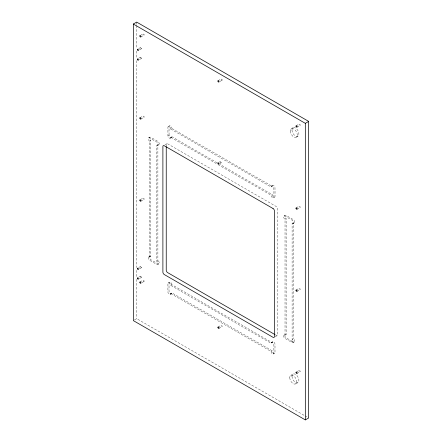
<?xml version="1.0" encoding="UTF-8"?>
<svg xmlns="http://www.w3.org/2000/svg" width="442" height="442" viewBox="0 0 442 442"><rect width="100%" height="100%" fill="white"/><g stroke="black" fill="none" stroke-linecap="round" stroke-linejoin="round"><path stroke-width="0.33" stroke-dasharray="2.21 1.66" d="M140.573 35.294L143.363 33.686M140.805 36.984L144.153 35.051M138.622 48.592L140.854 47.305M139.412 49.957L141.644 48.67M138.622 58.25L140.854 56.957M139.412 59.615L141.644 58.327M140.015 117.727L143.363 115.793M140.805 119.091L144.153 117.158M218.094 80.693L221.442 78.764M220 81.416L222.232 80.129M148.689 137.854L149.805 137.213M168.319 126.522L169.435 125.876M149.678 257.089L149.678 141.175L150.794 140.528A1.972 1.138 60 0 1 149.396 138.114A1.972 1.138 60 0 1 150.794 137.307L157.877 141.396A1.972 1.138 60 0 1 159.269 143.816A1.972 1.138 60 0 1 157.877 144.617L156.761 145.263L156.761 261.178A1.972 1.138 60 0 1 158.153 263.592A1.972 1.138 60 0 1 156.761 264.399L149.678 260.31A1.972 1.138 60 0 1 148.28 257.896A1.972 1.138 60 0 1 149.678 257.089L150.794 256.448L150.794 140.528M217.265 162.871L171.85 136.65L170.734 137.296A1.972 1.138 60 0 1 169.341 138.097A1.972 1.138 60 0 1 167.949 135.683L167.91 127.423A1.972 1.138 60 0 1 169.308 126.616A1.972 1.138 60 0 1 170.7 129.031L171.816 128.39L272.206 186.347A1.972 1.138 60 0 1 273.598 185.541A1.972 1.138 60 0 1 274.99 187.955L274.99 189.403A1.972 1.138 60 0 1 275.029 189.778L275.029 196.22A1.972 1.138 60 0 1 273.631 197.022A1.972 1.138 60 0 1 272.239 194.607L219.657 164.247M167.91 135.6L169.065 135.042A1.972 1.138 60 0 0 170.457 137.456A1.972 1.138 60 0 0 171.85 136.65M157.744 145.357L158.86 144.716M170.33 138.197L171.441 137.55M164.977 144.683L166.651 143.716M140.573 199.513L143.363 197.9M140.805 201.198L144.153 199.27M219.21 162.159L220.326 161.518M220 163.523L221.116 162.883M296.173 125.771L299.521 123.843M291.256 128.694L292.93 127.732M296.963 127.141L300.311 125.208M296.306 137.164L297.98 136.197M148.689 256.995L149.805 256.349M271.498 186.088L272.615 185.447M170.7 129.031L271.09 186.994L272.206 186.347M138.622 267.543L140.854 266.255M139.412 268.907L141.644 267.62M156.761 261.178L157.877 260.537L157.877 144.617M217.939 164.551L271.123 195.253L272.239 194.607M157.744 264.498L158.86 263.852M273.504 197.767L274.62 197.121M138.622 277.2L140.854 275.913M139.412 278.57L141.644 277.283M140.015 281.941L143.363 280.007M141.921 282.665L144.153 281.377M296.173 207.884L299.521 205.95M168.319 282.814L169.435 282.173M284.046 216L285.162 215.359M296.963 209.248L300.311 207.315M170.7 285.328L171.816 284.687L272.206 342.644A1.972 1.138 60 0 1 273.598 341.837A1.972 1.138 60 0 1 274.99 344.252L274.99 352.434A1.972 1.138 60 0 1 273.598 353.235A1.972 1.138 60 0 1 272.206 350.821L171.816 292.864L170.7 293.51A1.972 1.138 60 0 1 169.308 294.311A1.972 1.138 60 0 1 167.91 291.897L167.91 283.72A1.972 1.138 60 0 1 169.308 282.913A1.972 1.138 60 0 1 170.7 285.328L271.09 343.285L272.206 342.644M285.029 335.235L285.029 219.32L286.145 218.674A1.972 1.138 60 0 1 284.753 216.26A1.972 1.138 60 0 1 286.145 215.453L293.228 219.547A1.972 1.138 60 0 1 294.626 221.961A1.972 1.138 60 0 1 293.228 222.762L292.112 223.409L292.112 339.329A1.972 1.138 60 0 1 293.455 342.163A1.972 1.138 60 0 1 291.361 341.859A1.972 1.138 60 0 1 290.609 341.677L285.029 338.456A1.972 1.138 60 0 1 283.637 336.042A1.972 1.138 60 0 1 285.029 335.235L286.145 334.594L286.145 218.674M170.292 294.411L171.408 293.764M293.101 223.508L294.217 222.862M134.445 319.953L136.677 318.665L304.488 415.552M218.094 327.019L221.442 325.085M218.884 328.384L222.232 326.456M296.173 289.991L299.521 288.057M296.963 291.355L300.311 289.427M275.139 336.782L277.372 335.495M271.498 342.384L272.615 341.738M284.046 335.141L285.162 334.495M170.7 293.51L271.09 351.467L272.206 350.821M292.112 339.329L293.228 338.683L293.228 222.762M291.361 341.859L292.477 341.213A1.972 1.138 60 0 0 294.565 341.517A1.972 1.138 60 0 0 293.228 338.683M273.471 353.976L274.587 353.335M292.974 342.699L294.09 342.053M296.731 371.777L299.521 370.164M290.698 375.407L292.991 374.081M296.963 373.462L300.311 371.534M295.748 383.871L297.919 382.623M169.065 134.976L169.026 126.782A1.972 1.138 60 0 1 170.424 125.976A1.972 1.138 60 0 1 171.816 128.39M170.734 137.296L217.342 164.203M275.189 334.71L276.388 335.401A1.972 1.138 60 0 0 277.78 334.594L277.78 209.016A1.972 1.138 60 0 0 276.388 206.602L167.634 143.81A1.972 1.138 60 0 0 166.242 144.617L166.242 145.998M305.091 415.9L307.477 417.281M136.677 22.1L136.677 24.857M136.677 25.548L136.677 48.311M136.677 51.068L136.677 57.963M136.677 60.725L136.677 267.631M136.677 270.388L136.677 276.598M136.677 279.355L136.677 318.665M292.112 223.409A1.972 1.138 60 0 0 293.51 222.602A1.972 1.138 60 0 0 292.112 220.188L285.029 216.099A1.972 1.138 60 0 0 283.637 216.906A1.972 1.138 60 0 0 285.029 219.32M292.477 341.213A1.972 1.138 60 0 1 291.726 341.031L286.145 337.815A1.972 1.138 60 0 1 284.753 335.401A1.972 1.138 60 0 1 286.145 334.594M150.794 256.448A1.972 1.138 60 0 0 149.396 257.25A1.972 1.138 60 0 0 150.794 259.664L157.877 263.758A1.972 1.138 60 0 0 159.269 262.951A1.972 1.138 60 0 0 157.877 260.537M171.816 284.687A1.972 1.138 60 0 0 170.424 282.272A1.972 1.138 60 0 0 169.026 283.073L169.026 291.256A1.972 1.138 60 0 0 170.424 293.67A1.972 1.138 60 0 0 171.816 292.864M271.09 186.994A1.972 1.138 60 0 1 272.482 186.187A1.972 1.138 60 0 1 273.88 188.601L273.88 190.049A1.972 1.138 60 0 1 273.913 190.425L273.913 196.861A1.972 1.138 60 0 1 272.515 197.668A1.972 1.138 60 0 1 271.123 195.253M149.678 141.175A1.972 1.138 60 0 1 148.28 138.76A1.972 1.138 60 0 1 149.678 137.954L156.761 142.042A1.972 1.138 60 0 1 158.153 144.457A1.972 1.138 60 0 1 156.761 145.263M271.09 351.467A1.972 1.138 60 0 0 272.482 353.882A1.972 1.138 60 0 0 273.88 353.075L273.88 344.898A1.972 1.138 60 0 0 272.482 342.484A1.972 1.138 60 0 0 271.09 343.285M140.689 276.278A0.79 0.453 60 0 0 141.528 277.316A0.79 0.453 60 0 0 141.528 276.2A0.79 0.453 60 0 0 140.689 276.278M140.694 47.664A0.79 0.453 60 0 0 141.528 48.708A0.79 0.453 60 0 0 141.528 47.592A0.79 0.453 60 0 0 140.694 47.664M140.689 266.614A0.79 0.453 60 0 0 141.528 267.659A0.79 0.453 60 0 0 141.528 266.543A0.79 0.453 60 0 0 140.689 266.614M140.689 57.322A0.79 0.453 60 0 0 141.528 58.361A0.79 0.453 60 0 0 141.528 57.245A0.79 0.453 60 0 0 140.689 57.322M289.737 377.728A4.928 2.845 60 0 0 295.041 384.126A4.928 2.845 60 0 0 294.891 377.07A4.928 2.845 60 0 0 289.737 377.728M290.295 131.014A4.928 2.845 60 0 0 295.599 137.412A4.928 2.845 60 0 0 295.449 130.357A4.928 2.845 60 0 0 290.295 131.014M221.276 79.124A0.79 0.453 60 0 0 222.116 80.168A0.79 0.453 60 0 0 222.116 79.052A0.79 0.453 60 0 0 221.276 79.124M299.356 124.202A0.79 0.453 60 0 0 300.195 125.241A0.79 0.453 60 0 0 300.195 124.13A0.79 0.453 60 0 0 299.356 124.202M143.202 34.045A0.79 0.453 60 0 0 144.037 35.089A0.79 0.453 60 0 0 144.037 33.973A0.79 0.453 60 0 0 143.202 34.045M221.276 325.45A0.79 0.453 60 0 0 222.116 326.489A0.79 0.453 60 0 0 222.116 325.373A0.79 0.453 60 0 0 221.276 325.45M143.202 116.152A0.79 0.453 60 0 0 144.037 117.196A0.79 0.453 60 0 0 144.037 116.08A0.79 0.453 60 0 0 143.202 116.152M143.202 198.265A0.79 0.453 60 0 0 144.037 199.303A0.79 0.453 60 0 0 144.037 198.187A0.79 0.453 60 0 0 143.202 198.265M299.356 288.422A0.79 0.453 60 0 0 300.195 289.46A0.79 0.453 60 0 0 300.195 288.344A0.79 0.453 60 0 0 299.356 288.422M299.356 370.529A0.79 0.453 60 0 0 300.195 371.567A0.79 0.453 60 0 0 300.195 370.451A0.79 0.453 60 0 0 299.356 370.529M299.356 206.309A0.79 0.453 60 0 0 300.195 207.353A0.79 0.453 60 0 0 300.195 206.237A0.79 0.453 60 0 0 299.356 206.309M143.202 280.372A0.79 0.453 60 0 0 144.037 281.41A0.79 0.453 60 0 0 144.037 280.294A0.79 0.453 60 0 0 143.202 280.372M291.969 130.047A4.928 2.845 60 0 0 297.273 136.445A4.928 2.845 60 0 0 297.123 129.39A4.928 2.845 60 0 0 291.969 130.047M291.969 376.341A4.928 2.845 60 0 0 297.195 382.844A4.928 2.845 60 0 0 297.195 375.871A4.928 2.845 60 0 0 291.969 376.341M220.166 161.877A0.79 0.453 60 0 0 221 162.916A0.79 0.453 60 0 0 221 161.8A0.79 0.453 60 0 0 220.166 161.877"/><path stroke-width="0.66" d="M133.329 24.034L136.677 22.1L308.671 121.401L308.671 417.966L305.323 419.9L133.329 320.599L133.329 24.034L305.323 123.335L308.671 121.401M274.592 334.362L167.634 272.609A1.972 1.138 60 0 1 166.242 270.195L166.242 146.689M305.323 123.335L305.323 419.9M273.04 208.53L164.286 145.744A1.972 1.138 60 0 0 162.894 146.551L162.894 272.128A1.972 1.138 60 0 0 164.286 274.543L273.04 337.329A1.972 1.138 60 0 0 274.432 336.528L274.432 210.95A1.972 1.138 60 0 0 273.04 208.53M137.346 278.206A0.79 0.453 60 0 0 138.18 279.25A0.79 0.453 60 0 0 138.18 278.134A0.79 0.453 60 0 0 137.346 278.206M137.346 49.598A0.79 0.453 60 0 0 138.18 50.637A0.79 0.453 60 0 0 138.18 49.526A0.79 0.453 60 0 0 137.346 49.598M137.346 268.548A0.79 0.453 60 0 0 138.18 269.587A0.79 0.453 60 0 0 138.18 268.471A0.79 0.453 60 0 0 137.346 268.548M137.346 59.25A0.79 0.453 60 0 0 138.18 60.294A0.79 0.453 60 0 0 138.18 59.178A0.79 0.453 60 0 0 137.346 59.25M217.934 81.057A0.79 0.453 60 0 0 218.768 82.096A0.79 0.453 60 0 0 218.768 80.98A0.79 0.453 60 0 0 217.934 81.057M296.013 126.136A0.79 0.453 60 0 0 296.847 127.174A0.79 0.453 60 0 0 296.847 126.058A0.79 0.453 60 0 0 296.013 126.136M139.854 35.979A0.79 0.453 60 0 0 140.689 37.017A0.79 0.453 60 0 0 140.689 35.901A0.79 0.453 60 0 0 139.854 35.979M217.934 327.384A0.79 0.453 60 0 0 218.768 328.423A0.79 0.453 60 0 0 218.768 327.307A0.79 0.453 60 0 0 217.934 327.384M139.854 118.086A0.79 0.453 60 0 0 140.689 119.125A0.79 0.453 60 0 0 140.689 118.014A0.79 0.453 60 0 0 139.854 118.086M139.854 200.193A0.79 0.453 60 0 0 140.689 201.237A0.79 0.453 60 0 0 140.689 200.121A0.79 0.453 60 0 0 139.854 200.193M296.013 290.35A0.79 0.453 60 0 0 296.847 291.394A0.79 0.453 60 0 0 296.847 290.278A0.79 0.453 60 0 0 296.013 290.35M296.013 372.457A0.79 0.453 60 0 0 296.847 373.501A0.79 0.453 60 0 0 296.847 372.385A0.79 0.453 60 0 0 296.013 372.457M296.013 208.243A0.79 0.453 60 0 0 296.847 209.281A0.79 0.453 60 0 0 296.847 208.171A0.79 0.453 60 0 0 296.013 208.243M217.934 163.164A0.79 0.453 60 0 0 218.768 164.203A0.79 0.453 60 0 0 218.768 163.092A0.79 0.453 60 0 0 217.934 163.164M139.854 282.305A0.79 0.453 60 0 0 140.689 283.344A0.79 0.453 60 0 0 140.689 282.228A0.79 0.453 60 0 0 139.854 282.305"/></g></svg>
